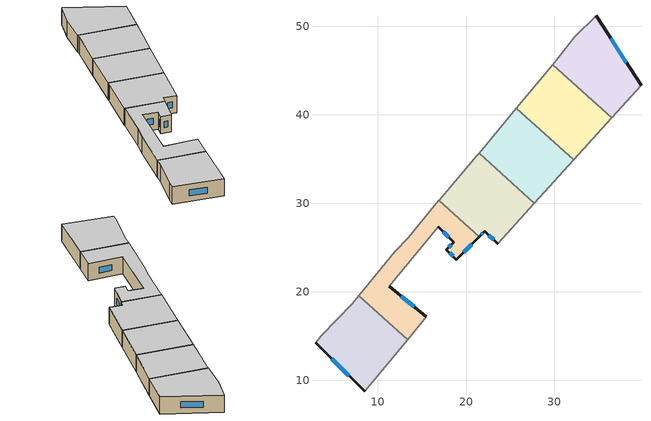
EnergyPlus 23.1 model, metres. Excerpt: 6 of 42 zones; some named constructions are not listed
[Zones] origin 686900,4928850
75e7251298f2d624_F0_dwelling_0
 floor ground (EU_floor_Construction): 34.72,51.23 39.79,43.35 36.47,39.68 29.81,45.68 32.27,48.86 z0
 wall outside (EU_wall_Construction): 39.79,43.35 34.72,51.23 z0:3
 wall adiabatic (EU_wall_Construction): 36.47,39.68 39.79,43.35 / 34.72,51.23 32.27,48.86 29.81,45.68 z0:3
 wall to 75e7251298f2d624_F0_dwelling_1 (EU_wall_Construction): 29.81,45.68 36.47,39.68 z0:3
 window (EU_Window_Construction): 38.14,45.92 36.37,48.67 z0.98:2.02
 ceiling to 75e7251298f2d624_F1_dwelling_0 (EU_floor_Construction): 36.47,39.68 39.79,43.35 34.72,51.23 32.27,48.86 29.81,45.68 z3
75e7251298f2d624_F0_dwelling_1
 floor ground (EU_floor_Construction): 36.47,39.68 32.17,34.92 25.7,40.75 29.53,45.31 29.81,45.68 z0
 wall adiabatic (EU_wall_Construction): 32.17,34.92 36.47,39.68 / 29.81,45.68 29.53,45.31 25.7,40.75 z0:3
 wall to 75e7251298f2d624_F0_dwelling_2 (EU_wall_Construction): 25.7,40.75 32.17,34.92 z0:3
 ceiling to 75e7251298f2d624_F1_dwelling_1 (EU_floor_Construction): 32.17,34.92 36.47,39.68 29.81,45.68 29.53,45.31 25.7,40.75 z3
75e7251298f2d624_F0_dwelling_2
 floor ground (EU_floor_Construction): 32.17,34.92 27.74,30.03 21.47,35.69 25.7,40.75 z0
 wall adiabatic (EU_wall_Construction): 27.74,30.03 32.17,34.92 / 25.7,40.75 21.47,35.69 z0:3
 wall to 75e7251298f2d624_F0_dwelling_3 (EU_wall_Construction): 21.47,35.69 27.74,30.03 z0:3
 ceiling to 75e7251298f2d624_F1_dwelling_2 (EU_floor_Construction): 27.74,30.03 32.17,34.92 25.7,40.75 21.47,35.69 z3
75e7251298f2d624_F0_dwelling_3
 floor ground (EU_floor_Construction): 27.74,30.03 23.6,25.44 22.11,26.86 21.5,26.24 16.94,30.35 16.96,30.37 21.23,35.4 21.47,35.69 z0
 wall outside (EU_wall_Construction): 21.5,26.24 22.11,26.86 23.6,25.44 z0:3
 wall adiabatic (EU_wall_Construction): 21.47,35.69 21.23,35.4 16.96,30.37 16.94,30.35 / 23.6,25.44 27.74,30.03 z0:3
 wall to 75e7251298f2d624_F0_dwelling_4 (EU_wall_Construction): 16.94,30.35 21.5,26.24 z0:3
 window (EU_Window_Construction): 22.59,26.4 23.11,25.91 / 21.7,26.45 21.91,26.66 z0.98:2.02
 ceiling to 75e7251298f2d624_F1_dwelling_3 (EU_floor_Construction): 23.6,25.44 27.74,30.03 21.47,35.69 21.23,35.4 16.96,30.37 16.94,30.35 21.5,26.24 22.11,26.86 z3
75e7251298f2d624_F0_dwelling_4
 floor ground (EU_floor_Construction): 21.5,26.24 18.92,23.62 17.76,24.77 18.6,25.61 16.85,27.32 11.33,20.59 15.51,17.17 13.38,14.59 7.86,19.56 11.95,24.49 13.47,26.11 16.94,30.35 z0
 wall outside (EU_wall_Construction): 16.85,27.32 18.6,25.61 17.76,24.77 18.92,23.62 21.5,26.24 / 15.51,17.17 11.33,20.59 z0:3
 wall adiabatic (EU_wall_Construction): 11.33,20.59 16.85,27.32 / 13.38,14.59 15.51,17.17 / 16.94,30.35 13.47,26.11 11.95,24.49 7.86,19.56 z0:3
 wall to 75e7251298f2d624_F0_dwelling_5 (EU_wall_Construction): 7.86,19.56 13.38,14.59 z0:3
 window (EU_Window_Construction): 17.42,26.77 18.03,26.17 / 14.15,18.29 12.69,19.48 / 19.76,24.48 20.66,25.39 / 18.14,24.4 18.54,24 / 18.32,25.34 18.03,25.05 z0.98:2.02
 ceiling to 75e7251298f2d624_F1_dwelling_4 (EU_floor_Construction): 15.51,17.17 11.33,20.59 16.85,27.32 18.6,25.61 17.76,24.77 18.92,23.62 21.5,26.24 16.94,30.35 13.47,26.11 11.95,24.49 7.86,19.56 13.38,14.59 z3
75e7251298f2d624_F0_dwelling_5
 floor ground (EU_floor_Construction): 13.38,14.59 8.57,8.72 2.97,14.23 3.6,15.02 7.11,18.65 7.86,19.56 z0
 wall outside (EU_wall_Construction): 2.97,14.23 8.57,8.72 z0:3
 wall adiabatic (EU_wall_Construction): 7.86,19.56 7.11,18.65 3.6,15.02 2.97,14.23 / 8.57,8.72 13.38,14.59 z0:3
 window (EU_Window_Construction): 4.79,12.44 6.75,10.52 z0.98:2.02
 ceiling to 75e7251298f2d624_F1_dwelling_5 (EU_floor_Construction): 8.57,8.72 13.38,14.59 7.86,19.56 7.11,18.65 3.6,15.02 2.97,14.23 z3
[SCHEDULE:FILE] Column Number=1; Rows to Skip at Top=0; Number of Hours of Data=8760; Column Separator=Comma; Interpolate to Timestep=No; Minutes per Item=60; Adjust Schedule for Daylight Savings=Yes
Name | File
EU_Step8_GainSchedule_75e7251298f2d624_F2_dwelling_2_f000 | ../../schedules/75e7251298f2d624/75e7251298f2d624_F2_dwelling_2_f000_gain.csv
EU_Step8_GainSchedule_75e7251298f2d624_F2_dwelling_3_f000 | ../../schedules/75e7251298f2d624/75e7251298f2d624_F2_dwelling_3_f000_gain.csv
EU_Step8_GainSchedule_75e7251298f2d624_F2_dwelling_4_f000 | ../../schedules/75e7251298f2d624/75e7251298f2d624_F2_dwelling_4_f000_gain.csv
EU_Step8_GainSchedule_75e7251298f2d624_F2_dwelling_5_f000 | ../../schedules/75e7251298f2d624/75e7251298f2d624_F2_dwelling_5_f000_gain.csv
EU_Step8_GainSchedule_75e7251298f2d624_F3_dwelling_0_f000 | ../../schedules/75e7251298f2d624/75e7251298f2d624_F3_dwelling_0_f000_gain.csv
EU_Step8_GainSchedule_75e7251298f2d624_F3_dwelling_1_f000 | ../../schedules/75e7251298f2d624/75e7251298f2d624_F3_dwelling_1_f000_gain.csv
EU_Step8_GainSchedule_75e7251298f2d624_F3_dwelling_2_f000 | ../../schedules/75e7251298f2d624/75e7251298f2d624_F3_dwelling_2_f000_gain.csv
EU_Step8_GainSchedule_75e7251298f2d624_F3_dwelling_3_f000 | ../../schedules/75e7251298f2d624/75e7251298f2d624_F3_dwelling_3_f000_gain.csv
EU_Step8_GainSchedule_75e7251298f2d624_F3_dwelling_4_f000 | ../../schedules/75e7251298f2d624/75e7251298f2d624_F3_dwelling_4_f000_gain.csv
EU_Step8_GainSchedule_75e7251298f2d624_F3_dwelling_5_f000 | ../../schedules/75e7251298f2d624/75e7251298f2d624_F3_dwelling_5_f000_gain.csv
EU_Step8_GainSchedule_75e7251298f2d624_F4_dwelling_0_f000 | ../../schedules/75e7251298f2d624/75e7251298f2d624_F4_dwelling_0_f000_gain.csv
EU_Step8_GainSchedule_75e7251298f2d624_F4_dwelling_1_f000 | ../../schedules/75e7251298f2d624/75e7251298f2d624_F4_dwelling_1_f000_gain.csv
EU_Step8_GainSchedule_75e7251298f2d624_F4_dwelling_2_f000 | ../../schedules/75e7251298f2d624/75e7251298f2d624_F4_dwelling_2_f000_gain.csv
EU_Step8_GainSchedule_75e7251298f2d624_F4_dwelling_3_f000 | ../../schedules/75e7251298f2d624/75e7251298f2d624_F4_dwelling_3_f000_gain.csv
EU_Step8_GainSchedule_75e7251298f2d624_F4_dwelling_4_f000 | ../../schedules/75e7251298f2d624/75e7251298f2d624_F4_dwelling_4_f000_gain.csv
EU_Step8_GainSchedule_75e7251298f2d624_F4_dwelling_5_f000 | ../../schedules/75e7251298f2d624/75e7251298f2d624_F4_dwelling_5_f000_gain.csv
EU_Step8_GainSchedule_75e7251298f2d624_F5_dwelling_0_f000 | ../../schedules/75e7251298f2d624/75e7251298f2d624_F5_dwelling_0_f000_gain.csv
EU_Step8_GainSchedule_75e7251298f2d624_F5_dwelling_1_f000 | ../../schedules/75e7251298f2d624/75e7251298f2d624_F5_dwelling_1_f000_gain.csv
EU_Step8_GainSchedule_75e7251298f2d624_F5_dwelling_2_f000 | ../../schedules/75e7251298f2d624/75e7251298f2d624_F5_dwelling_2_f000_gain.csv
EU_Step8_GainSchedule_75e7251298f2d624_F5_dwelling_3_f000 | ../../schedules/75e7251298f2d624/75e7251298f2d624_F5_dwelling_3_f000_gain.csv
EU_Step8_GainSchedule_75e7251298f2d624_F5_dwelling_4_f000 | ../../schedules/75e7251298f2d624/75e7251298f2d624_F5_dwelling_4_f000_gain.csv
EU_Step8_GainSchedule_75e7251298f2d624_F5_dwelling_5_f000 | ../../schedules/75e7251298f2d624/75e7251298f2d624_F5_dwelling_5_f000_gain.csv
